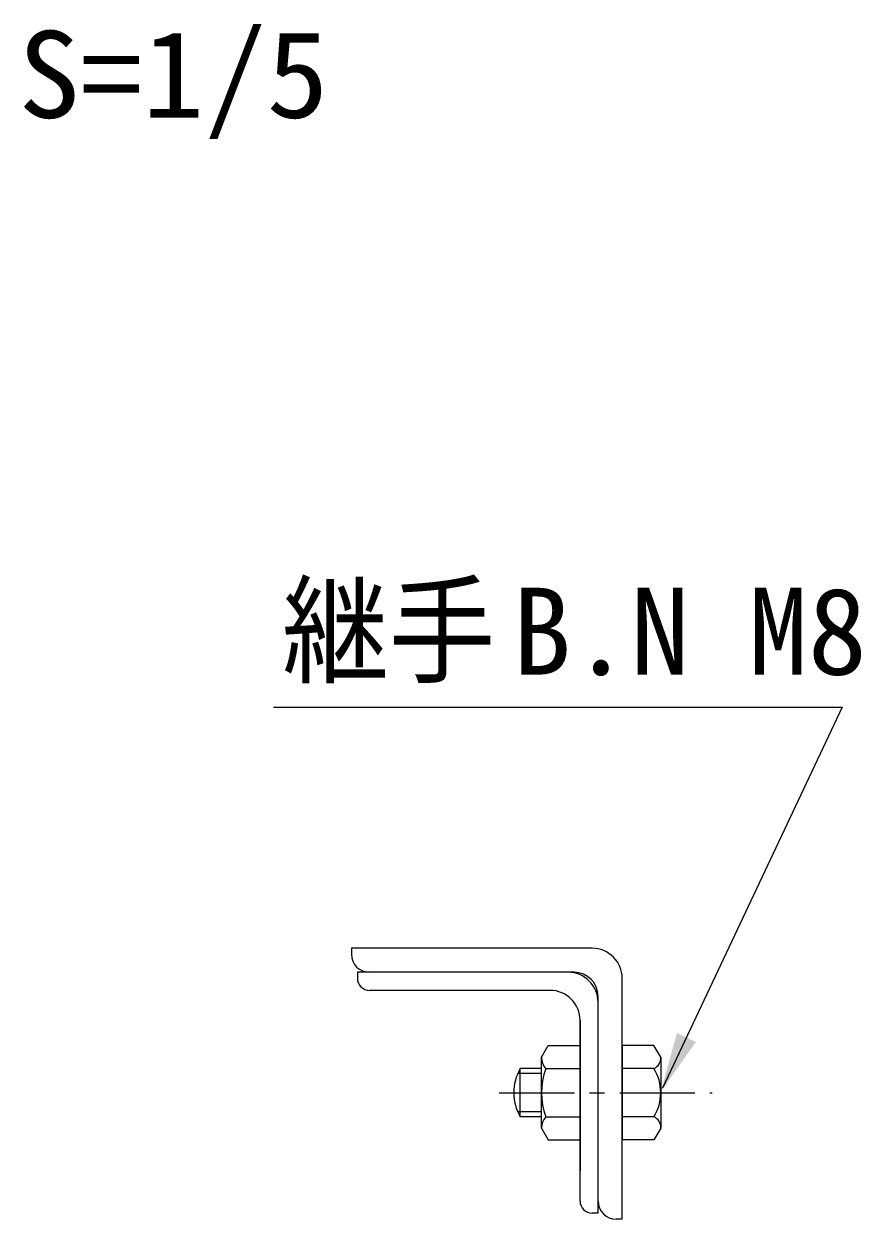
# Model space of a CAD drawing. Units: millimetres, scale not verified. Extents: x -4455 to 4455, y -3150 to 3150.
# Drawn here: x 1785 to 2202, y -1816 to -1220 of the extents above; entities that cross this region are included whole.
import ezdxf
from ezdxf.enums import TextEntityAlignment as Align

# ---------------------------------------------------------------- set-up
doc = ezdxf.new("R2010")
doc.units = ezdxf.units.MM
doc.header["$LTSCALE"] = 30
doc.linetypes.add('USER1', pattern=[2, 1.25, -0.25, 0.25, -0.25])
doc.layers.add('0-0_7詳細', color=7, linetype='Continuous', lineweight=18)
doc.styles.add('ＭＳ ゴシック', font='')
doc.styles.get('ＭＳ ゴシック').set_extended_font_data('MS Gothic')

msp = doc.modelspace()

# ---------------------------------------------------------------- linework, layer by layer
at = {"layer": '0-0_7詳細', "lineweight": 9}
for p, q in [((2055.79, -1692.76), (1950.79, -1692.76)), ((1950.79, -1692.76), (1950.79, -1695.76)), ((2058.79, -1692.76), (1956.79, -1692.76)), ((2082.79, -1815.76), (2082.79, -1695.76)), ((2046.79, -1701.76), (1956.79, -1701.76)), ((2070.79, -1806.76), (2070.79, -1704.76)), ((2070.79, -1812.76), (2070.79, -1707.76)), ((2061.79, -1716.76), (2061.79, -1791.76)), ((2061.79, -1806.76), (2061.79, -1716.76)), ((2061.79, -1776.28), (2061.79, -1729.24)), ((2082.79, -1729.24), (2082.79, -1776.28)), ((2042.59, -1770.52), (2042.59, -1735)), ((2101.99, -1735.12), (2101.99, -1770.4)), ((2031.93, -1764.76), (2031.93, -1740.76)), ((2042.59, -1740.76), (2031.93, -1740.76)), ((2044.65, -1740.76), (2061.79, -1740.76)), ((2098.6, -1740.76), (2082.79, -1740.76)), ((2042.59, -1764.76), (2031.93, -1764.76)), ((2044.65, -1764.76), (2061.79, -1764.76)), ((2098.6, -1764.76), (2082.79, -1764.76)), ((2042.59, -1770.52), (2045.92, -1776.28)), ((2045.92, -1776.28), (2061.79, -1776.28)), ((2070.79, -1812.76), (2067.79, -1812.76)), ((2082.79, -1815.76), (2079.79, -1815.76))]:
    msp.add_line(p, q, dxfattribs=at)
at = {"layer": '0-0_7詳細', "color": 1}
for p, q in [((2042.59, -1743.16), (2030.72, -1743.16)), ((2042.59, -1762.36), (2030.72, -1762.36))]:
    msp.add_line(p, q, dxfattribs=at)
at = {"layer": '0-0_7詳細', "color": 1, "linetype": 'USER1'}
msp.add_line((2021.54, -1752.76), (2127.58, -1752.76), dxfattribs=at)
at = {"layer": '0-0_7詳細', "color": 1}
msp.add_lwpolyline([(1909, -1560.64), (2192.43, -1560.64), (2102.85, -1750.57)], dxfattribs=at)
at = {"layer": '0-0_7詳細', "lineweight": 9}
for points in [[(2067.79, -1680.76), (1947.79, -1680.76), (1947.79, -1683.76)], [(2042.59, -1735), (2045.92, -1729.24), (2061.79, -1729.24)], [(2101.99, -1735.12), (2098.6, -1729.24), (2082.79, -1729.24)], [(2101.99, -1770.4), (2098.6, -1776.28), (2082.79, -1776.28)]]:
    msp.add_lwpolyline(points, dxfattribs=at)
for centre, radius, start, end in [((1956.79, -1683.76), 9, 180, 270), ((2067.79, -1695.76), 15, 0, 90), ((1956.79, -1695.76), 6, 180, 270), ((2055.79, -1707.76), 15, 0, 90), ((2058.79, -1704.76), 12, 0, 90), ((2046.79, -1716.76), 15, 0, 90), ((2046.79, -1716.76), 15, 0, 90), ((2051.68, -1735), 9.09, 180, 219.3382), ((2096.12, -1735.42), 5.88, 294.94299, 2.968), ((2052.72, -1752.76), 24, 150, 210), ((2078.59, -1752.76), 36, 160.52878, 199.47122), ((2079.09, -1752.76), 22.91, 328.40741, 31.59259), ((2051.68, -1770.52), 9.09, 140.6618, 180), ((2096.12, -1770.09), 5.88, 357.032, 65.05701), ((2067.79, -1806.76), 6, 180, 270), ((2079.79, -1806.76), 9, 180, 270)]:
    msp.add_arc(centre, radius, start, end, dxfattribs=at)
at = {"layer": '0-0_7詳細', "color": 1}
msp.add_solid([(2101.99, -1752.38), (2110.08, -1723.03), (2119.5, -1727.47)], dxfattribs=at)

# ---------------------------------------------------------------- texts
at = {"layer": '0-0_7詳細', "color": 3, "style": 'ＭＳ ゴシック'}
for s, width, p in [('S=1/5', 1.05, (1781.7, -1279.9)), ('継手', 0.9, (1913.25, -1557.05))]:
    msp.add_text(s, height=43.33, dxfattribs=dict(at, width=width)).set_placement(p, align=Align.BOTTOM_LEFT)
msp.add_text('B.N M8', height=43.33, dxfattribs=at).set_placement((2027.97, -1557.43), align=Align.BOTTOM_LEFT)

doc.saveas('drawing.dxf')
